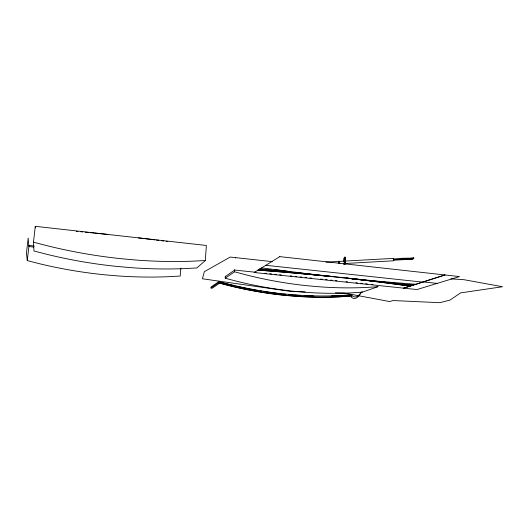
<?xml version="1.0" encoding="UTF-8"?>
<svg xmlns="http://www.w3.org/2000/svg" width="529" height="529" viewBox="0 0 529 529"><rect width="100%" height="100%" fill="white"/><g stroke="black" fill="none" stroke-linecap="round" stroke-linejoin="round"><path stroke-width="0.79" d="M343.903 264.163L343.923 262.986M345.173 263.938L345.265 261.967A11.135 0.992 -87.8 0 1 345.318 257.722L345.397 257.034L345.43 257.616L344.584 257.583L344.544 257.001L344.465 257.689A11.135 0.985 -87.8 0 0 344.412 261.934L344.293 264.183M344.584 257.583L344.524 257.709A10.494 0.926 -87.8 0 0 344.465 261.915L344.353 264.275M345.43 257.616L345.371 257.742A10.494 0.939 -87.8 0 0 345.318 261.948L345.206 264.308M343.969 263.125L343.976 264.321M225.328 276.151L225.195 278.214L236.873 281.289A399.845 330.856 39.6 0 0 295.076 291.393L306.555 292.372A399.276 330.44 39.6 0 0 351.428 292.861L362.305 292.153L377.885 286.725L377.891 286.308M362.305 292.153L362.319 291.757M351.362 295.969L351.401 294.825L340.855 295.519A385.958 321.811 39.4 0 1 297.397 295.083L286.282 294.157A386.501 322.214 39.3 0 1 230.009 284.47L218.47 281.692L218.391 282.889L229.659 285.832A386.051 322.075 39.3 0 0 285.872 295.48L296.974 296.412A385.502 321.672 39.4 0 0 340.392 296.822L351.362 295.969L340.815 296.67A386.025 322.009 39.4 0 1 297.338 296.253L286.222 295.327A386.573 322.412 39.3 0 1 229.93 285.66L218.649 282.711L210.978 287.974L211.051 287.009L218.457 281.878M338.481 262.007L338.626 261.147L338.957 263.647M339.803 263.601L339.473 261.095L339.34 261.624M225.195 278.214L234.545 271.794L234.684 269.625M235.425 258.079L235.451 257.649M218.649 282.711L218.728 281.514M205.305 260.539L206.376 245.476L35.298 226.319L33.472 242.176L33.955 250.997L47.815 254.555A458.114 374.003 29.4 0 0 116.935 266.424L130.577 267.628A457.446 373.547 29.4 0 0 183.92 268.639L196.861 267.958L205.305 260.539L191.696 261.214A482.289 389.046 29.8 0 1 135.523 260.003L121.134 258.701A483.003 389.523 29.8 0 1 48.126 245.978L33.472 242.176M180.825 268.143L180.217 276.045L168.024 276.713A429.376 355.528 28.5 0 1 117.841 275.913L105.026 274.829A429.998 355.964 28.5 0 1 40.23 263.911L27.263 260.618L26.45 252.928L28.176 238.136L28.897 246.554L27.263 260.618M338.593 262.146L338.798 262.093M393.206 259.078L393.457 258.403L393.563 260.79L343.361 263.594M225.301 276.561L234.658 270.061L255.943 272.29M219.561 283.194L212.109 288.265L210.978 287.974M394.019 260.182L412.091 259.223A8.206 1.23 -6.1 0 0 413.427 258.701L413.579 258.602A8.206 1.23 -6.1 0 0 413.658 258.073L401.379 258.304L393.675 258.985L393.748 259.805L413.658 258.073M350.972 294.977L351.401 294.825M403.614 288.146L422.426 282.129M444.849 274.954L422.532 282.096L265.822 265.3M403.812 288.173L423.279 281.944L437.159 283.392M423.385 281.911L445.074 274.974M342.018 295.566L340.438 295.671A385.429 321.473 39.3 0 1 331.412 296.009M343.605 295.46L349.947 295.043M399.131 259.613L413.427 258.701M377.885 286.725L366.537 287.439A418.108 342.151 39.9 0 1 319.708 286.824L307.706 285.779A418.704 342.58 39.8 0 1 246.785 275.054L234.545 271.794M325.917 262.139L393.384 258.39M408.018 259.117L412.091 259.223M258.066 270.101L271.78 271.152A336.867 40.773 3.6 0 1 312.275 274.683L330.87 276.396L259.865 268.983M305.16 291.889L291.261 291.472L202.428 278.776L204.359 271.668L230.247 257.054L272.151 261.624M335.406 292.802L344.399 293.073L389.642 301.556L393.06 300.551L439.824 302.681L449.967 300.102L460.587 292.894L502.55 286.731L463.946 279.696L450.893 278.849M344.524 257.709L345.371 257.742M344.465 261.915L345.318 261.948M258.007 270.134L271.714 271.192A337.661 40.826 3.6 0 1 338.315 277.341L351.011 278.723A337.244 40.786 3.5 0 1 398.767 284.615L409.823 286.163M402.721 283.293L415.781 284.252M389.794 282.235L402.82 283.26M288.318 294.514L293.073 294.911M294.66 295.043L297.034 295.242A385.429 321.473 39.3 0 0 300.975 295.486M376.893 281.117L389.886 282.202M376.979 281.084L346.303 278.036L363.522 280.112A336.814 40.766 3.5 0 1 398.859 284.582L409.922 286.129M364.097 279.894L299.91 272.944M95.015 233.124L107.83 234.44M259.805 269.023L324.561 275.887M351.937 278.79L412.732 285.23M28.897 246.554L33.783 247.069M264.95 273.228L266.59 273.4M269.863 273.744L271.496 273.916M274.776 274.26L276.409 274.432M279.689 274.776L281.322 274.948M290.328 275.887L291.968 276.059M295.242 276.402L296.881 276.574M300.155 276.918L301.788 277.09M305.068 277.434L306.701 277.606M309.981 277.95L311.614 278.122M320.62 279.061L322.26 279.233M325.533 279.577L327.173 279.748M330.446 280.092L332.08 280.264M335.36 280.608L336.993 280.78M345.999 281.719L347.639 281.891M355.825 282.751L357.459 282.922M360.738 283.266L362.372 283.438M365.651 283.775L367.285 283.947M371.378 284.377L373.018 284.549M352.023 278.757L412.832 285.197M138.459 237.871L150.739 239.359M312.771 274.445L261.637 267.892M274.445 269.611L287.207 271.298M28.791 245.344L34.24 246.078M219.641 281.997L229.738 284.642A385.978 321.877 39.3 0 0 235.002 285.905M401.379 258.304L401.432 258.926M35.298 226.319L35.357 227.847M313.512 296.009A385.429 321.473 39.3 0 1 304.122 295.658M285.931 294.309A385.978 321.877 39.3 0 1 283.544 294.064M281.95 293.899A385.978 321.877 39.3 0 1 278.763 293.535M277.163 293.35A385.978 321.877 39.3 0 1 270.769 292.517M269.162 292.292A385.978 321.877 39.3 0 1 263.548 291.453M261.941 291.201A385.978 321.877 39.3 0 1 260.334 290.937M258.727 290.666A385.978 321.877 39.3 0 1 236.503 286.249M343.982 261.531A10.163 0.866 -87.8 0 0 344.055 258.661L344.075 257.96L344.114 258.41A10.778 0.919 -87.8 0 1 344.029 261.683M413.625 257.795A8.206 1.283 -4.6 0 1 412.97 258.648M151.558 239.458A347.89 48.013 5.1 0 1 154.832 239.868M156.458 240.073A347.89 48.013 5.1 0 1 158.898 240.378M161.332 240.695A347.89 48.013 5.1 0 1 163.759 241.006M166.172 241.317A347.89 48.013 5.1 0 1 167.779 241.528M76.302 231.312A347.97 48.02 5.1 0 1 77.935 231.464M80.388 231.695A347.97 48.02 5.1 0 1 82.835 231.927M85.281 232.158A347.97 48.02 5.1 0 1 88.541 232.476M90.175 232.634A347.97 48.02 5.1 0 1 94.241 233.044M361.36 292.114L360.904 292.96A26.609 9.793 -83.8 0 1 351.322 297.106L351.778 296.187L351.593 295.037L352.076 295.585A26.688 9.839 -83.8 0 0 360.91 292.643L361.36 292.114M279.795 256.638L254.165 272.514L416.978 289.548L459.509 276.581L279.795 256.638"/></g></svg>
